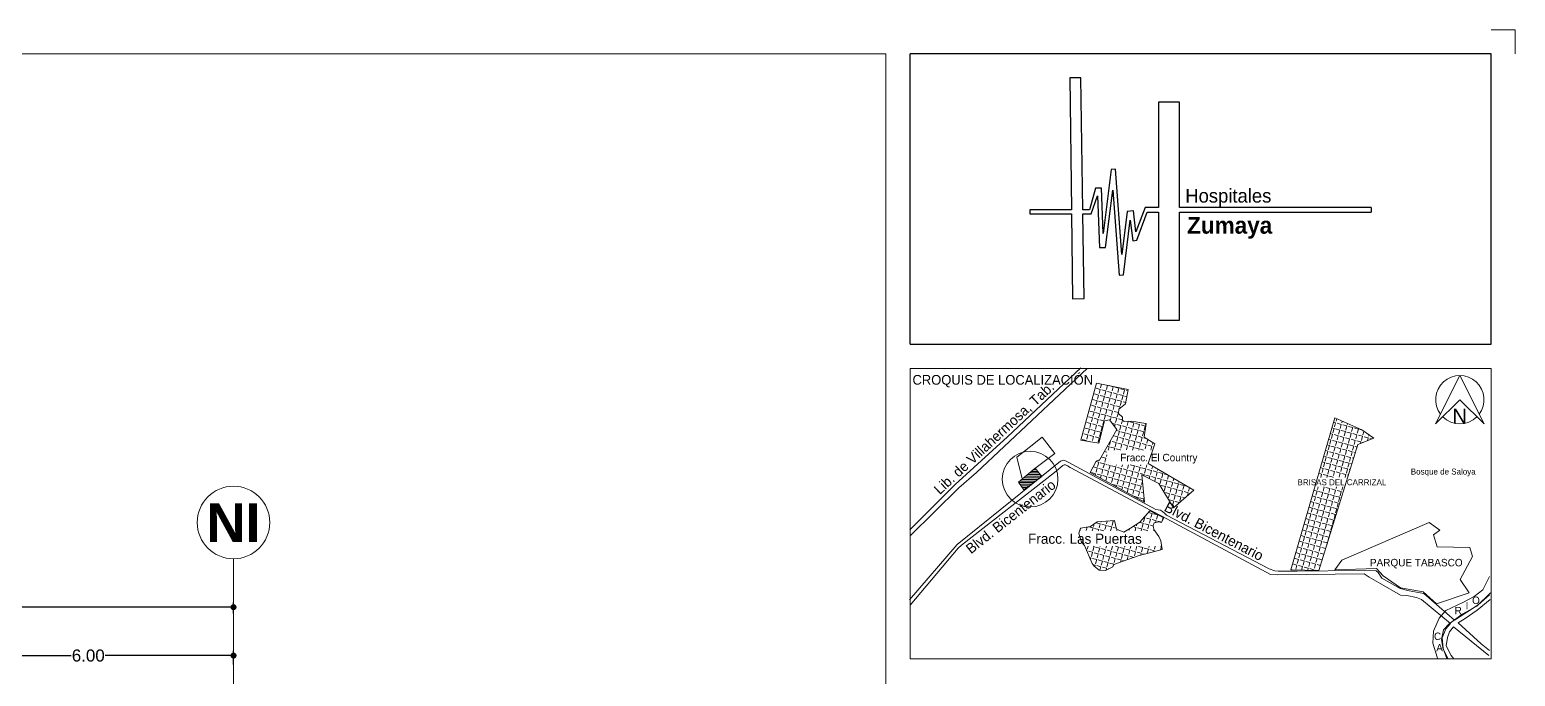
# Model space of a CAD drawing. Header units: metres. Extents: x -22 to 564, y 0 to 143.
# Drawn here: x 333.4 to 364.08, y 56.12 to 69.48 of the extents above; entities that cross this region are included whole.
import ezdxf
from ezdxf.enums import TextEntityAlignment as Align

# ---------------------------------------------------------------- set-up
doc = ezdxf.new("R2010")
doc.units = ezdxf.units.M
doc.linetypes.add('EJES630', pattern=[6.3, 5.5, -0.4, 0, -0.4])
for name, color, linetype in [('COTAS EJES', 8, 'Continuous'), ('EJES BOLAS', 11, 'Continuous'), ('EJES TEXTOS', 3, 'Continuous')]:
    doc.layers.add(name, color=color, linetype=linetype)
for name, color, linetype, lineweight in [('EJES', 11, 'EJES630', 0), ('XREF PIE 1.100$0$G-ANNO-TTLB', 7, 'Continuous', 9), ('XREF PIE 1.100$0$G-IMPT', 7, 'Continuous', 9)]:
    doc.layers.add(name, color=color, linetype=linetype, lineweight=lineweight)
doc.styles.add('COTAS', font='arial.ttf')
doc.styles.add('EJES', font='arialbd.ttf', dxfattribs={"height": 0.8})
doc.styles.add('XREF PIE 1.100$0$Arial', font='arial.ttf', dxfattribs={"height": 0.003})
doc.styles.add('XREF PIE 1.100$0$Century Gothic', font='GOTHIC.TTF', dxfattribs={"height": 0.002093})
doc.styles.add('XREF PIE 1.100$0$Century Gothic_1', font='GOTHIC.TTF', dxfattribs={"height": 0.001543})
doc.styles.add('XREF PIE 1.100$0$Century Gothic_2', font='GOTHIC.TTF', dxfattribs={"height": 0.001235})
doc.styles.add('XREF PIE 1.100$0$Century Gothic_3', font='GOTHIC.TTF', dxfattribs={"height": 0.002848})
doc.styles.add('XREF PIE 1.100$0$Century Gothic_B', font='GOTHICB.TTF', dxfattribs={"height": 0.003479})
doc.styles.add('XREF PIE 1.100$0$Franklin Gothic Book', font='FRABK.TTF', dxfattribs={"height": 0.002})
doc.dimstyles.new('100 EJES', dxfattribs={"dimtxt": 0.25, "dimasz": 0.125, "dimexe": 0.1, "dimexo": 0.1, "dimgap": 0.025, "dimtad": 0, "dimtih": 1, "dimtoh": 1, "dimzin": 1, "dimdsep": 46, "dimtxsty": 'COTAS', "dimblk": 'DOT', "dimcen": 0.1, "dimclrd": 256, "dimclre": 256, "dimclrt": 7, "dimadec": 0, "dimazin": 1, "dimtfac": 1, "dimtofl": 0, "dimtmove": 2, "dimatfit": 3, "dimfxl": 1, "dimtolj": 1, "dimtzin": 1, "dimlwd": 25, "dimlwe": -1, "dimarcsym": 0})

# ---------------------------------------------------------------- blocks, each defined once
blk = doc.blocks.new('XREF PIE 1.100$0$ZUM-TB-XX-PP_PIE DE PLANO - CDL_TERRENO_dwg-1452925-PLANTA BAJA GENERAL')
at = {"layer": 'XREF PIE 1.100$0$G-IMPT'}
for p, q in [((0.03957, 0.05677), (0.03936, 0.05601)), ((0.04076, 0.05653), (0.04054, 0.05569)), ((0.04499, 0.0554), (0.04462, 0.0555)), ((0.04453, 0.053), (0.04398, 0.05315)), ((0.04476, 0.0542), (0.0443, 0.05432)), ((0.04311, 0.05123), (0.0431, 0.05121)), ((0.08813, 0.04964), (0.08798, 0.0491)), ((0.08925, 0.04914), (0.08915, 0.04878)), ((0.04751, 0.04885), (0.04749, 0.04875)), ((0.04872, 0.04865), (0.04866, 0.04843)), ((0.09038, 0.04863), (0.09033, 0.04846)), ((0.09331, 0.0473), (0.09291, 0.04741)), ((0.09372, 0.04701), (0.09354, 0.04632)), ((0.09479, 0.04629), (0.09471, 0.046)), ((0.03724, 0.04488), (0.03672, 0.04502)), ((0.04824, 0.04315), (0.04761, 0.04332)), ((0.04889, 0.0455), (0.04825, 0.04567)), ((0.04909, 0.04537), (0.04888, 0.04458)), ((0.05017, 0.0447), (0.05005, 0.04427)), ((0.05037, 0.04383), (0.05029, 0.04386)), ((0.09234, 0.04378), (0.09195, 0.04388)), ((0.09357, 0.0447), (0.09345, 0.04474)), ((0.09545, 0.04546), (0.09494, 0.04559)), ((0.03911, 0.04119), (0.03905, 0.04095)), ((0.04064, 0.04269), (0.04011, 0.04284)), ((0.04064, 0.04017), (0.04046, 0.04022)), ((0.04064, 0.04215), (0.04054, 0.0418)), ((0.04261, 0.04011), (0.04258, 0.03999)), ((0.04387, 0.04011), (0.04375, 0.03967)), ((0.04514, 0.04011), (0.04493, 0.03935)), ((0.04766, 0.04011), (0.0476, 0.03988)), ((0.04892, 0.04011), (0.04877, 0.03956)), ((0.09126, 0.04028), (0.09099, 0.04036)), ((0.09162, 0.04145), (0.09131, 0.04153)), ((0.09198, 0.04261), (0.09163, 0.04271)), ((0.02309, 0.03709), (0.02643, 0.03709)), ((0.0235, 0.03742), (0.02684, 0.03742)), ((0.0239, 0.03775), (0.02718, 0.03775)), ((0.0243, 0.03808), (0.02691, 0.03808)), ((0.0247, 0.03842), (0.02664, 0.03842)), ((0.0251, 0.03875), (0.02637, 0.03875)), ((0.0255, 0.03908), (0.0261, 0.03908)), ((0.04797, 0.03691), (0.04719, 0.03712)), ((0.05011, 0.03984), (0.04995, 0.03924)), ((0.0512, 0.0392), (0.05112, 0.03892)), ((0.05325, 0.038), (0.05253, 0.0382)), ((0.05338, 0.03793), (0.05315, 0.03711)), ((0.05447, 0.03729), (0.05433, 0.03679)), ((0.09054, 0.03795), (0.09035, 0.038)), ((0.0909, 0.03912), (0.09067, 0.03918)), ((0.02246, 0.03642), (0.02554, 0.03642)), ((0.02269, 0.03676), (0.02598, 0.03676)), ((0.0227, 0.03609), (0.02509, 0.03609)), ((0.02294, 0.03576), (0.02464, 0.03576)), ((0.02318, 0.03543), (0.0242, 0.03543)), ((0.02342, 0.03509), (0.02375, 0.03509)), ((0.04823, 0.03432), (0.04773, 0.03445)), ((0.04799, 0.03669), (0.04781, 0.03604)), ((0.0481, 0.03561), (0.04805, 0.03563)), ((0.05555, 0.03665), (0.05551, 0.03647)), ((0.05726, 0.03565), (0.05691, 0.03574)), ((0.05773, 0.03537), (0.05754, 0.03465)), ((0.05786, 0.03422), (0.05777, 0.03425)), ((0.0843, 0.03556), (0.08414, 0.03499)), ((0.08682, 0.03556), (0.08681, 0.03553)), ((0.08808, 0.03556), (0.08799, 0.03521)), ((0.08935, 0.03556), (0.08916, 0.03489)), ((0.08945, 0.03446), (0.0894, 0.03448)), ((0.05452, 0.03134), (0.05446, 0.03136)), ((0.05563, 0.0323), (0.05478, 0.03253)), ((0.05674, 0.03326), (0.05627, 0.03339)), ((0.08909, 0.0333), (0.08908, 0.0333)), ((0.03802, 0.0279), (0.03788, 0.02738)), ((0.03942, 0.02839), (0.03938, 0.02823)), ((0.04071, 0.02847), (0.04055, 0.02791)), ((0.04684, 0.02783), (0.04675, 0.02749)), ((0.05024, 0.02746), (0.04965, 0.02762)), ((0.05199, 0.02824), (0.05115, 0.02847)), ((0.05228, 0.02925), (0.05209, 0.02856)), ((0.03526, 0.02701), (0.03521, 0.02684)), ((0.03658, 0.02723), (0.03639, 0.02652)), ((0.03999, 0.02646), (0.03929, 0.02665)), ((0.04257, 0.02702), (0.04196, 0.02718)), ((0.04277, 0.02677), (0.04268, 0.02646)), ((0.04463, 0.02646), (0.04458, 0.02647)), ((0.04533, 0.02689), (0.04525, 0.02663)), ((0.05033, 0.02674), (0.05028, 0.02653)), ((0.03676, 0.02327), (0.0366, 0.02267)), ((0.03929, 0.02327), (0.03927, 0.02321)), ((0.04055, 0.02327), (0.04045, 0.02289)), ((0.04181, 0.02327), (0.04162, 0.02257)), ((0.04434, 0.02327), (0.04429, 0.02311)), ((0.0456, 0.02327), (0.04547, 0.02279)), ((0.04686, 0.02327), (0.04665, 0.02247)), ((0.04838, 0.02165), (0.04805, 0.02174)), ((0.04939, 0.02327), (0.04932, 0.023)), ((0.05065, 0.02327), (0.05049, 0.02268)), ((0.05175, 0.02452), (0.05175, 0.02452)), ((0.08548, 0.02165), (0.0847, 0.02187)), ((0.08584, 0.02282), (0.08502, 0.02304)), ((0.04103, 0.0186), (0.0409, 0.01864)), ((0.0442, 0.02026), (0.04389, 0.02035)), ((0.0462, 0.02098), (0.04538, 0.0212)), ((0.07892, 0.01839), (0.07872, 0.01845)), ((0.08476, 0.01933), (0.08406, 0.01952)), ((0.08512, 0.02049), (0.08438, 0.02069)), ((0.08399, 0.01827), (0.08374, 0.01834))]:
    blk.add_line(p, q, dxfattribs=at)
at = {"layer": 'XREF PIE 1.100$0$G-IMPT', "flags": 128}
for points in [[(-0.00007, 0.02666), (0.00932, 0.03605), (0.02014, 0.0459), (0.03529, 0.06012)], [(0.12, 0.06), (0, 0.06), (0.12, 0.06), (0.12, 0), (0, 0), (0, 0.06)], [(0.03656, 0.05997), (0.01372, 0.03852), (0.0101, 0.03532), (0.00002, 0.02545)], [(0.03904, 0.05484), (0.03927, 0.05569), (0.03842, 0.05592)], [(0.04022, 0.05452), (0.04045, 0.05537), (0.03959, 0.0556)], [(0.04139, 0.0542), (0.04162, 0.05505), (0.04077, 0.05528)], [(0.04171, 0.05537), (0.04194, 0.05623), (0.04109, 0.05646)], [(0.04289, 0.05505), (0.04312, 0.05591), (0.04226, 0.05614)], [(0.04406, 0.05473), (0.0443, 0.05559), (0.04344, 0.05582)], [(0.03808, 0.05131), (0.03831, 0.05216), (0.03746, 0.0524)], [(0.0384, 0.05249), (0.03863, 0.05334), (0.03778, 0.05357)], [(0.03872, 0.05366), (0.03895, 0.05452), (0.0381, 0.05475)], [(0.03958, 0.05217), (0.03981, 0.05302), (0.03895, 0.05325)], [(0.0399, 0.05334), (0.04013, 0.0542), (0.03927, 0.05443)], [(0.04075, 0.05185), (0.04098, 0.0527), (0.04013, 0.05293)], [(0.04107, 0.05302), (0.0413, 0.05388), (0.04045, 0.05411)], [(0.04193, 0.05153), (0.04216, 0.05238), (0.04131, 0.05261)], [(0.04225, 0.0527), (0.04248, 0.05356), (0.04163, 0.05379)], [(0.04257, 0.05388), (0.0428, 0.05473), (0.04194, 0.05496)], [(0.04323, 0.05169), (0.04334, 0.05206), (0.04248, 0.05229)], [(0.04342, 0.05238), (0.04366, 0.05324), (0.0428, 0.05347)], [(0.04374, 0.05356), (0.04398, 0.05441), (0.04312, 0.05464)], [(0.03744, 0.04896), (0.03767, 0.04981), (0.03682, 0.05005)], [(0.03776, 0.05013), (0.03799, 0.05099), (0.03714, 0.05122)], [(0.03862, 0.04864), (0.03885, 0.04949), (0.03799, 0.04973)], [(0.03894, 0.04981), (0.03917, 0.05067), (0.03831, 0.0509)], [(0.03926, 0.05099), (0.03949, 0.05184), (0.03863, 0.05208)], [(0.03979, 0.04832), (0.04003, 0.04917), (0.03917, 0.04941)], [(0.04011, 0.04949), (0.04035, 0.05035), (0.03949, 0.05058)], [(0.04043, 0.05067), (0.04066, 0.05152), (0.03981, 0.05176)], [(0.0413, 0.04921), (0.04152, 0.05003), (0.04067, 0.05026)], [(0.04161, 0.05035), (0.04184, 0.05121), (0.04099, 0.05144)], [(0.04246, 0.04885), (0.0427, 0.04971), (0.04184, 0.04994)], [(0.04278, 0.05003), (0.04302, 0.05089), (0.04216, 0.05112)], [(0.04364, 0.04854), (0.04387, 0.04939), (0.04302, 0.04962)], [(0.04481, 0.04822), (0.04505, 0.04907), (0.04495, 0.0491)], [(0.03648, 0.04543), (0.03671, 0.04629), (0.03586, 0.04652)], [(0.0368, 0.04661), (0.03703, 0.04746), (0.03618, 0.0477)], [(0.03712, 0.04778), (0.03735, 0.04864), (0.0365, 0.04887)], [(0.03766, 0.04511), (0.03789, 0.04597), (0.03704, 0.0462)], [(0.03798, 0.04629), (0.03821, 0.04714), (0.03736, 0.04738)], [(0.0383, 0.04746), (0.03853, 0.04832), (0.03767, 0.04855)], [(0.03915, 0.04597), (0.03939, 0.04682), (0.03853, 0.04706)], [(0.03947, 0.04714), (0.03971, 0.048), (0.03885, 0.04823)], [(0.04224, 0.04803), (0.04238, 0.04853), (0.04169, 0.04872)], [(0.04268, 0.04501), (0.04291, 0.04586), (0.04206, 0.0461)], [(0.043, 0.04618), (0.04323, 0.04704), (0.04262, 0.04721)], [(0.04332, 0.04736), (0.04355, 0.04821), (0.0427, 0.04845)], [(0.04417, 0.04586), (0.04441, 0.04672), (0.04355, 0.04695)], [(0.04449, 0.04704), (0.04473, 0.04789), (0.04387, 0.04813)], [(0.04535, 0.04554), (0.04558, 0.0464), (0.04473, 0.04663)], [(0.04567, 0.04672), (0.0459, 0.04757), (0.04505, 0.04781)], [(0.04599, 0.0479), (0.04622, 0.04875), (0.04537, 0.04898)], [(0.04653, 0.04522), (0.04676, 0.04608), (0.0459, 0.04631)], [(0.04685, 0.0464), (0.04708, 0.04725), (0.04622, 0.04749)], [(0.04717, 0.04758), (0.0474, 0.04843), (0.04654, 0.04866)], [(0.04802, 0.04608), (0.04825, 0.04694), (0.0474, 0.04717)], [(0.04834, 0.04726), (0.04857, 0.04811), (0.04772, 0.04834)], [(0.08702, 0.04557), (0.08725, 0.04642), (0.08679, 0.04655)], [(0.08734, 0.04674), (0.08757, 0.0476), (0.08713, 0.04772)], [(0.08766, 0.04792), (0.08789, 0.04877), (0.08747, 0.04889)], [(0.08819, 0.04525), (0.08843, 0.0461), (0.08757, 0.04634)], [(0.08851, 0.04642), (0.08875, 0.04728), (0.08789, 0.04751)], [(0.08883, 0.0476), (0.08907, 0.04845), (0.08821, 0.04869)], [(0.08969, 0.0461), (0.08992, 0.04696), (0.08907, 0.04719)], [(0.09001, 0.04728), (0.09024, 0.04813), (0.08939, 0.04837)], [(0.09087, 0.04578), (0.0911, 0.04664), (0.09024, 0.04687)], [(0.09118, 0.04696), (0.09142, 0.04782), (0.09056, 0.04805)], [(0.09204, 0.04546), (0.09227, 0.04632), (0.09142, 0.04655)], [(0.09236, 0.04664), (0.09259, 0.0475), (0.09174, 0.04773)], [(0.09322, 0.04515), (0.09345, 0.046), (0.09259, 0.04623)], [(0.02315, 0.03722), (0.02202, 0.04171), (0.02463, 0.04371), (0.02731, 0.0458), (0.02993, 0.04245), (0.02579, 0.03935)], [(0.03637, 0.04502), (0.03639, 0.04511), (0.03554, 0.04534)], [(0.03883, 0.04479), (0.03907, 0.04565), (0.03821, 0.04588)], [(0.04091, 0.04315), (0.0411, 0.04383), (0.04074, 0.04393)], [(0.04118, 0.04415), (0.04142, 0.04501), (0.04136, 0.04502)], [(0.04217, 0.04315), (0.04227, 0.04351), (0.04142, 0.04375)], [(0.04236, 0.04383), (0.04259, 0.04469), (0.04174, 0.04492)], [(0.04344, 0.04315), (0.04345, 0.04319), (0.04259, 0.04343)], [(0.04353, 0.04351), (0.04377, 0.04437), (0.04291, 0.0446)], [(0.04385, 0.04469), (0.04409, 0.04554), (0.04323, 0.04578)], [(0.04471, 0.04319), (0.04494, 0.04405), (0.04409, 0.04428)], [(0.04503, 0.04437), (0.04526, 0.04522), (0.04441, 0.04546)], [(0.04596, 0.04315), (0.04612, 0.04373), (0.04526, 0.04396)], [(0.04621, 0.04405), (0.04644, 0.0449), (0.04558, 0.04514)], [(0.04722, 0.04315), (0.04729, 0.04341), (0.04644, 0.04364)], [(0.04738, 0.04373), (0.04761, 0.04458), (0.04676, 0.04482)], [(0.0477, 0.0449), (0.04793, 0.04576), (0.04708, 0.04599)], [(0.04856, 0.04341), (0.04879, 0.04426), (0.04793, 0.0445)], [(0.04975, 0.04315), (0.04996, 0.04394), (0.04911, 0.04418)], [(0.08606, 0.04204), (0.08629, 0.0429), (0.08577, 0.04304)], [(0.08638, 0.04322), (0.08661, 0.04407), (0.08611, 0.04421)], [(0.0867, 0.04439), (0.08693, 0.04525), (0.08645, 0.04538)], [(0.08755, 0.0429), (0.08779, 0.04375), (0.08693, 0.04399)], [(0.08787, 0.04407), (0.08811, 0.04493), (0.08725, 0.04516)], [(0.08873, 0.04258), (0.08896, 0.04343), (0.08811, 0.04367)], [(0.08905, 0.04375), (0.08928, 0.04461), (0.08843, 0.04484)], [(0.08937, 0.04493), (0.0896, 0.04578), (0.08875, 0.04602)], [(0.08991, 0.04226), (0.09014, 0.04311), (0.08928, 0.04335)], [(0.09023, 0.04343), (0.09046, 0.04429), (0.0896, 0.04452)], [(0.09055, 0.04461), (0.09078, 0.04546), (0.08992, 0.0457)], [(0.09108, 0.04194), (0.09131, 0.04279), (0.09046, 0.04303)], [(0.0914, 0.04311), (0.09163, 0.04397), (0.09078, 0.0442)], [(0.09172, 0.04429), (0.09195, 0.04514), (0.0911, 0.04538)], [(0.09304, 0.04449), (0.09313, 0.04482), (0.09227, 0.04506)], [(0.09445, 0.04506), (0.09462, 0.04568), (0.09377, 0.04591)], [(-0.00011, 0.01224), (0.00973, 0.02367), (0.01862, 0.03078), (0.0311, 0.04086), (0.03161, 0.04103), (0.03199, 0.041), (0.03265, 0.04068), (0.05074, 0.03089), (0.05171, 0.03076), (0.05215, 0.03045), (0.05262, 0.03007), (0.05294, 0.02973), (0.07419, 0.01858), (0.07535, 0.0182), (0.07606, 0.0181), (0.07726, 0.0181), (0.07998, 0.01815), (0.09271, 0.0183), (0.09485, 0.01832), (0.09626, 0.01822), (0.09666, 0.01787), (0.09747, 0.01672), (0.10119, 0.01456), (0.10305, 0.0141), (0.10612, 0.0135), (0.11242, 0.00798), (0.11732, 0.01116), (0.11965, 0.01323)], [(0.11098, 0), (0.11089, 0.00011), (0.11008, 0.00213), (0.10992, 0.00439), (0.11065, 0.00625), (0.11162, 0.0073), (0.10564, 0.0123), (0.10459, 0.0127), (0.10257, 0.01311), (0.10127, 0.01319), (0.09723, 0.01553), (0.09481, 0.0169), (0.09376, 0.01755), (0.07581, 0.01739), (0.07444, 0.01747), (0.0548, 0.02796), (0.05198, 0.0295), (0.04975, 0.03066), (0.03309, 0.03957), (0.03249, 0.03986), (0.0321, 0.04008), (0.03185, 0.04009), (0.03155, 0.03996), (0.02985, 0.0385), (0.01065, 0.02348), (0.00992, 0.0229), (0.00002, 0.01113)], [(0.03873, 0.03977), (0.03896, 0.04063), (0.03838, 0.04078)], [(0.0399, 0.03945), (0.04014, 0.04031), (0.03928, 0.04054)], [(0.04022, 0.04063), (0.04046, 0.04148), (0.0396, 0.04171)], [(0.04108, 0.03913), (0.04131, 0.03999), (0.04084, 0.04011)], [(0.04226, 0.03881), (0.04249, 0.03967), (0.04163, 0.0399)], [(0.0461, 0.03903), (0.04633, 0.03988), (0.04548, 0.04011)], [(0.08542, 0.03969), (0.08565, 0.04055), (0.08509, 0.0407)], [(0.08574, 0.04087), (0.08597, 0.04172), (0.08543, 0.04187)], [(0.0866, 0.03937), (0.08683, 0.04023), (0.08597, 0.04046)], [(0.08691, 0.04055), (0.08715, 0.0414), (0.08629, 0.04163)], [(0.08723, 0.04172), (0.08747, 0.04258), (0.08661, 0.04281)], [(0.08777, 0.03905), (0.088, 0.03991), (0.08715, 0.04014)], [(0.08809, 0.04023), (0.08832, 0.04108), (0.08747, 0.04131)], [(0.08841, 0.0414), (0.08864, 0.04226), (0.08779, 0.04249)], [(0.08927, 0.03991), (0.0895, 0.04076), (0.08864, 0.04099)], [(0.08959, 0.04108), (0.08982, 0.04194), (0.08896, 0.04217)], [(0.09044, 0.03959), (0.09067, 0.04044), (0.08982, 0.04068)], [(0.09076, 0.04076), (0.09099, 0.04162), (0.09014, 0.04185)], [(0.03823, 0.03793), (0.03832, 0.03827), (0.03747, 0.03851)], [(0.03841, 0.0386), (0.03864, 0.03945), (0.03781, 0.03968)], [(0.03933, 0.03733), (0.0395, 0.03796), (0.03864, 0.03819)], [(0.03958, 0.03828), (0.03982, 0.03913), (0.03896, 0.03936)], [(0.04044, 0.03678), (0.04067, 0.03764), (0.03982, 0.03787)], [(0.04076, 0.03796), (0.04099, 0.03881), (0.04014, 0.03904)], [(0.04162, 0.03646), (0.04185, 0.03732), (0.04099, 0.03755)], [(0.04194, 0.03764), (0.04217, 0.03849), (0.04131, 0.03872)], [(0.04279, 0.03614), (0.04302, 0.037), (0.04217, 0.03723)], [(0.04311, 0.03732), (0.04334, 0.03817), (0.04249, 0.0384)], [(0.04343, 0.03849), (0.04366, 0.03935), (0.04281, 0.03958)], [(0.04397, 0.03582), (0.0442, 0.03668), (0.04334, 0.03691)], [(0.04429, 0.037), (0.04452, 0.03785), (0.04366, 0.03808)], [(0.04461, 0.03817), (0.04484, 0.03903), (0.04398, 0.03926)], [(0.04546, 0.03668), (0.04569, 0.03753), (0.04484, 0.03776)], [(0.04578, 0.03785), (0.04601, 0.03871), (0.04516, 0.03894)], [(0.04664, 0.03636), (0.04687, 0.03721), (0.04602, 0.03744)], [(0.04696, 0.03753), (0.04719, 0.03839), (0.04634, 0.03862)], [(0.04728, 0.03871), (0.04751, 0.03956), (0.04665, 0.0398)], [(0.04829, 0.03779), (0.04837, 0.03807), (0.04751, 0.0383)], [(0.04845, 0.03839), (0.04869, 0.03924), (0.04783, 0.03948)], [(0.0494, 0.03724), (0.04954, 0.03775), (0.04869, 0.03798)], [(0.04963, 0.03807), (0.04986, 0.03892), (0.04901, 0.03916)], [(0.05052, 0.0367), (0.05072, 0.03743), (0.04986, 0.03766)], [(0.0508, 0.03775), (0.05104, 0.0386), (0.05018, 0.03884)], [(0.05166, 0.03625), (0.05189, 0.03711), (0.05104, 0.03734)], [(0.05198, 0.03743), (0.05221, 0.03828), (0.05136, 0.03852)], [(0.05283, 0.03593), (0.05307, 0.03679), (0.05221, 0.03702)], [(0.08482, 0.03748), (0.08501, 0.0382), (0.08441, 0.03836)], [(0.0851, 0.03852), (0.08533, 0.03937), (0.08475, 0.03953)], [(0.08608, 0.03748), (0.08619, 0.03788), (0.08533, 0.03811)], [(0.08628, 0.0382), (0.08651, 0.03905), (0.08565, 0.03928)], [(0.08734, 0.03748), (0.08736, 0.03756), (0.08651, 0.03779)], [(0.08745, 0.03788), (0.08768, 0.03873), (0.08683, 0.03896)], [(0.08863, 0.03756), (0.08886, 0.03841), (0.088, 0.03864)], [(0.08895, 0.03873), (0.08918, 0.03959), (0.08832, 0.03982)], [(0.08987, 0.03748), (0.09003, 0.03809), (0.08918, 0.03832)], [(0.09012, 0.03841), (0.09035, 0.03927), (0.0895, 0.0395)], [(0.04153, 0.03614), (0.04153, 0.03614), (0.04152, 0.03614)], [(0.04263, 0.03554), (0.0427, 0.03582), (0.04185, 0.03605)], [(0.04373, 0.03494), (0.04388, 0.0355), (0.04302, 0.03573)], [(0.04483, 0.03434), (0.04505, 0.03518), (0.0442, 0.03541)], [(0.04514, 0.0355), (0.04537, 0.03636), (0.04452, 0.03659)], [(0.046, 0.03401), (0.04623, 0.03486), (0.04538, 0.03509)], [(0.04632, 0.03518), (0.04655, 0.03604), (0.0457, 0.03627)], [(0.04717, 0.03369), (0.04741, 0.03454), (0.04655, 0.03477)], [(0.04749, 0.03486), (0.04773, 0.03572), (0.04687, 0.03595)], [(0.05251, 0.03476), (0.05275, 0.03561), (0.05189, 0.03584)], [(0.05337, 0.03326), (0.0536, 0.03412), (0.05275, 0.03435)], [(0.05369, 0.03444), (0.05392, 0.03529), (0.05307, 0.03553)], [(0.05401, 0.03561), (0.05424, 0.03647), (0.05339, 0.0367)], [(0.05455, 0.03294), (0.05478, 0.0338), (0.05392, 0.03403)], [(0.05487, 0.03412), (0.0551, 0.03497), (0.05424, 0.03521)], [(0.05519, 0.03529), (0.05542, 0.03615), (0.05456, 0.03638)], [(0.05604, 0.0338), (0.05627, 0.03465), (0.05542, 0.03489)], [(0.05636, 0.03497), (0.05659, 0.03583), (0.05574, 0.03606)], [(0.05729, 0.03373), (0.05745, 0.03433), (0.05659, 0.03457)], [(0.08382, 0.03381), (0.08405, 0.03467), (0.08339, 0.03485)], [(0.085, 0.03349), (0.08523, 0.03435), (0.08437, 0.03458)], [(0.08532, 0.03467), (0.08555, 0.03552), (0.08542, 0.03556)], [(0.08617, 0.03317), (0.0864, 0.03403), (0.08555, 0.03426)], [(0.08649, 0.03435), (0.08672, 0.0352), (0.08587, 0.03544)], [(0.08735, 0.03285), (0.08758, 0.03371), (0.08672, 0.03394)], [(0.08767, 0.03403), (0.0879, 0.03489), (0.08704, 0.03512)], [(0.08884, 0.03371), (0.08907, 0.03457), (0.08822, 0.0348)], [(0.04703, 0.03315), (0.04709, 0.03337), (0.04623, 0.0336)], [(0.04813, 0.03255), (0.04826, 0.03305), (0.04741, 0.03328)], [(0.05423, 0.03177), (0.05446, 0.03262), (0.0536, 0.03285)], [(0.05572, 0.03262), (0.05595, 0.03348), (0.0551, 0.03371)], [(0.08286, 0.03029), (0.08309, 0.03114), (0.08237, 0.03134)], [(0.08318, 0.03146), (0.08341, 0.03232), (0.08271, 0.03251)], [(0.0835, 0.03264), (0.08373, 0.03349), (0.08305, 0.03368)], [(0.08404, 0.02997), (0.08427, 0.03082), (0.08341, 0.03106)], [(0.08436, 0.03114), (0.08459, 0.032), (0.08373, 0.03223)], [(0.08468, 0.03232), (0.08491, 0.03317), (0.08405, 0.03341)], [(0.08521, 0.02965), (0.08544, 0.0305), (0.08459, 0.03074)], [(0.08553, 0.03082), (0.08576, 0.03168), (0.08491, 0.03191)], [(0.08585, 0.032), (0.08608, 0.03285), (0.08523, 0.03309)], [(0.08671, 0.0305), (0.08694, 0.03136), (0.08608, 0.03159)], [(0.08703, 0.03168), (0.08726, 0.03253), (0.0864, 0.03277)], [(0.08788, 0.03018), (0.08812, 0.03104), (0.08726, 0.03127)], [(0.0882, 0.03136), (0.08843, 0.03221), (0.08758, 0.03245)], [(0.08852, 0.03253), (0.08875, 0.03339), (0.0879, 0.03362)], [(0.03906, 0.02706), (0.03929, 0.02791), (0.03843, 0.02814)], [(0.04023, 0.02674), (0.04047, 0.02759), (0.03961, 0.02782)], [(0.04173, 0.02759), (0.04196, 0.02845), (0.04165, 0.02853)], [(0.04793, 0.02717), (0.04816, 0.02802), (0.04745, 0.02822)], [(0.04824, 0.02834), (0.04848, 0.0292), (0.04836, 0.02923)], [(0.0491, 0.02685), (0.04933, 0.0277), (0.04848, 0.02794)], [(0.04942, 0.02802), (0.04965, 0.02888), (0.0488, 0.02911)], [(0.04974, 0.0292), (0.04997, 0.03005), (0.04926, 0.03025)], [(0.05072, 0.02817), (0.05083, 0.02856), (0.04997, 0.02879)], [(0.05092, 0.02888), (0.05115, 0.02974), (0.05029, 0.02997)], [(0.0819, 0.02676), (0.08213, 0.02762), (0.08135, 0.02783)], [(0.08222, 0.02794), (0.08245, 0.02879), (0.08169, 0.029)], [(0.08254, 0.02911), (0.08277, 0.02997), (0.08203, 0.03017)], [(0.0834, 0.02762), (0.08363, 0.02847), (0.08277, 0.0287)], [(0.08372, 0.02879), (0.08395, 0.02965), (0.08309, 0.02988)], [(0.08457, 0.0273), (0.0848, 0.02815), (0.08395, 0.02838)], [(0.08489, 0.02847), (0.08512, 0.02933), (0.08427, 0.02956)], [(0.08575, 0.02698), (0.08598, 0.02783), (0.08513, 0.02806)], [(0.08607, 0.02815), (0.0863, 0.02901), (0.08545, 0.02924)], [(0.08639, 0.02933), (0.08662, 0.03018), (0.08576, 0.03042)], [(0.08692, 0.02666), (0.08716, 0.02751), (0.0863, 0.02775)], [(0.08724, 0.02783), (0.08748, 0.02869), (0.08662, 0.02892)], [(0.08756, 0.02901), (0.0878, 0.02986), (0.08694, 0.0301)], [(0.03511, 0.02646), (0.03512, 0.02652), (0.03507, 0.02653)], [(0.03763, 0.02646), (0.03779, 0.02706), (0.03694, 0.02729)], [(0.03889, 0.02646), (0.03897, 0.02674), (0.03812, 0.02697)], [(0.04142, 0.02646), (0.04164, 0.02727), (0.04079, 0.0275)], [(0.04647, 0.02646), (0.04666, 0.02717), (0.04605, 0.02733)], [(0.04773, 0.02646), (0.04784, 0.02685), (0.04698, 0.02708)], [(0.04899, 0.02646), (0.04901, 0.02653), (0.04816, 0.02676)], [(0.08126, 0.02441), (0.08149, 0.02527), (0.08068, 0.02549)], [(0.08158, 0.02559), (0.08181, 0.02644), (0.08101, 0.02666)], [(0.08244, 0.02409), (0.08267, 0.02495), (0.08181, 0.02518)], [(0.08276, 0.02527), (0.08299, 0.02612), (0.08213, 0.02635)], [(0.08308, 0.02644), (0.08331, 0.0273), (0.08245, 0.02753)], [(0.08361, 0.02377), (0.08385, 0.02463), (0.08299, 0.02486)], [(0.08393, 0.02495), (0.08417, 0.0258), (0.08331, 0.02603)], [(0.08425, 0.02612), (0.08448, 0.02698), (0.08363, 0.02721)], [(0.08511, 0.02463), (0.08534, 0.02548), (0.08449, 0.02571)], [(0.08543, 0.0258), (0.08566, 0.02666), (0.08481, 0.02689)], [(0.08628, 0.02431), (0.08652, 0.02516), (0.08566, 0.02539)], [(0.0866, 0.02548), (0.08684, 0.02634), (0.08598, 0.02657)], [(0.0365, 0.02229), (0.03652, 0.02235), (0.03646, 0.02237)], [(0.03746, 0.02118), (0.03769, 0.02203), (0.03684, 0.02227)], [(0.03778, 0.02236), (0.03801, 0.02321), (0.0378, 0.02327)], [(0.03863, 0.02086), (0.03887, 0.02171), (0.03801, 0.02195)], [(0.03895, 0.02204), (0.03919, 0.02289), (0.03833, 0.02312)], [(0.03981, 0.02054), (0.04004, 0.02139), (0.03919, 0.02163)], [(0.04013, 0.02172), (0.04036, 0.02257), (0.03951, 0.0228)], [(0.0413, 0.0214), (0.04154, 0.02225), (0.04068, 0.02248)], [(0.04248, 0.02108), (0.04271, 0.02193), (0.04186, 0.02216)], [(0.0428, 0.02225), (0.04303, 0.02311), (0.04244, 0.02327)], [(0.04366, 0.02076), (0.04389, 0.02161), (0.04303, 0.02184)], [(0.04397, 0.02193), (0.04421, 0.02279), (0.04335, 0.02302)], [(0.04485, 0.0205), (0.04506, 0.02129), (0.04421, 0.02152)], [(0.04515, 0.02161), (0.04538, 0.02247), (0.04453, 0.0227)], [(0.04633, 0.02129), (0.04656, 0.02215), (0.0457, 0.02238)], [(0.04763, 0.02145), (0.04773, 0.02183), (0.04688, 0.02206)], [(0.04782, 0.02215), (0.04805, 0.023), (0.0472, 0.02323)], [(0.049, 0.02183), (0.04923, 0.02268), (0.04837, 0.02291)], [(0.05036, 0.02218), (0.0504, 0.02236), (0.04955, 0.0226)], [(0.05172, 0.02255), (0.0519, 0.02322), (0.05172, 0.02327)], [(0.0803, 0.02088), (0.08053, 0.02174), (0.07968, 0.02197)], [(0.08062, 0.02206), (0.08085, 0.02291), (0.08, 0.02315)], [(0.08094, 0.02324), (0.08117, 0.02409), (0.08034, 0.02432)], [(0.08148, 0.02056), (0.08171, 0.02142), (0.08086, 0.02165)], [(0.0818, 0.02174), (0.08203, 0.02259), (0.08118, 0.02283)], [(0.08212, 0.02292), (0.08235, 0.02377), (0.0815, 0.024)], [(0.08297, 0.02142), (0.08321, 0.02227), (0.08235, 0.02251)], [(0.08329, 0.0226), (0.08353, 0.02345), (0.08267, 0.02368)], [(0.08415, 0.0211), (0.08438, 0.02195), (0.08353, 0.02219)], [(0.08447, 0.02228), (0.0847, 0.02313), (0.08385, 0.02336)], [(0.08479, 0.02345), (0.08502, 0.02431), (0.08417, 0.02454)], [(0.08612, 0.02372), (0.0862, 0.02399), (0.08534, 0.02422)], [(0.03727, 0.02047), (0.03737, 0.02086), (0.03707, 0.02094)], [(0.03831, 0.01968), (0.03855, 0.02054), (0.03769, 0.02077)], [(0.03815, 0.01908), (0.03823, 0.01936), (0.03778, 0.01948)], [(0.03921, 0.01833), (0.0394, 0.01904), (0.03855, 0.01928)], [(0.03949, 0.01936), (0.03972, 0.02022), (0.03887, 0.02045)], [(0.04047, 0.01833), (0.04058, 0.01872), (0.03972, 0.01896)], [(0.04066, 0.01904), (0.0409, 0.0199), (0.04004, 0.02013)], [(0.04098, 0.02022), (0.04122, 0.02107), (0.04036, 0.02131)], [(0.04197, 0.0192), (0.04207, 0.01958), (0.04122, 0.01981)], [(0.04216, 0.0199), (0.04239, 0.02076), (0.04154, 0.02099)], [(0.04345, 0.02), (0.04357, 0.02044), (0.04271, 0.02067)], [(0.07966, 0.01853), (0.0799, 0.01939), (0.07904, 0.01962)], [(0.07998, 0.01971), (0.08021, 0.02056), (0.07936, 0.0208)], [(0.08087, 0.01835), (0.08107, 0.01907), (0.08022, 0.0193)], [(0.08116, 0.01939), (0.08139, 0.02024), (0.08054, 0.02048)], [(0.08213, 0.01832), (0.08225, 0.01875), (0.08139, 0.01898)], [(0.08233, 0.01907), (0.08257, 0.01992), (0.08171, 0.02016)], [(0.08265, 0.02024), (0.08289, 0.0211), (0.08203, 0.02133)], [(0.08338, 0.01829), (0.08342, 0.01843), (0.08257, 0.01866)], [(0.08351, 0.01875), (0.08374, 0.0196), (0.08289, 0.01984)], [(0.08383, 0.01992), (0.08406, 0.02078), (0.08321, 0.02101)], [(0.1197, 0.017), (0.11828, 0.01425), (0.11653, 0.01292), (0.1142, 0.01167), (0.11069, 0.01), (0.10927, 0.00842), (0.1081, 0.00575), (0.10794, 0.00325), (0.10885, 0.00033), (0.10899, 0)], [(0.11116, 0), (0.11011, 0.002), (0.10977, 0.004), (0.11019, 0.006), (0.11136, 0.00725), (0.11403, 0.00925), (0.11703, 0.01092), (0.11987, 0.01367)], [(0.1198, 0.01227), (0.11712, 0.01005), (0.11465, 0.00838), (0.11318, 0.00748), (0.11793, 0.00314), (0.1197, 0.00177)], [(0.11954, 0.00072), (0.11226, 0.00662), (0.11138, 0.00557), (0.11097, 0.00444), (0.11073, 0.00274), (0.11178, 0.00072), (0.11232, 0)]]:
    blk.add_lwpolyline(points, dxfattribs=at)
for points in [[(0.11854, 0.04854), (0.11354, 0.05354), (0.10854, 0.04854), (0.11354, 0.05854)], [(0.0372, 0.03849), (0.03843, 0.04089), (0.03918, 0.04122), (0.04273, 0.04741), (0.04116, 0.04939), (0.04017, 0.04922), (0.03901, 0.0446), (0.03529, 0.04519), (0.03852, 0.05698), (0.04505, 0.05566), (0.04447, 0.05269), (0.04314, 0.05162), (0.04306, 0.05071), (0.04389, 0.04997), (0.04389, 0.04931), (0.04422, 0.04906), (0.04579, 0.04914), (0.04777, 0.04881), (0.04876, 0.04864), (0.04835, 0.04584), (0.05058, 0.04444), (0.04918, 0.04039), (0.0586, 0.03486), (0.05438, 0.03123), (0.05141, 0.03626), (0.04786, 0.038), (0.04843, 0.03238)], [(0.07862, 0.0184), (0.08774, 0.04982), (0.09329, 0.04731), (0.0958, 0.0456), (0.0925, 0.04428), (0.08443, 0.01826)], [(0.02586, 0.03938), (0.02723, 0.03768), (0.02353, 0.03493), (0.0224, 0.03651)], [(0.04955, 0.03058), (0.04748, 0.02823), (0.04552, 0.027), (0.04412, 0.02622), (0.04261, 0.02684), (0.04222, 0.02857), (0.03864, 0.02834), (0.03724, 0.02734), (0.03523, 0.027), (0.03489, 0.026), (0.0354, 0.0241), (0.03601, 0.02343), (0.03758, 0.01974), (0.03803, 0.01918), (0.03903, 0.01834), (0.04038, 0.01829), (0.04189, 0.01901), (0.04211, 0.01952), (0.04709, 0.0213), (0.05207, 0.02264), (0.05179, 0.02443), (0.0514, 0.02527), (0.05033, 0.02672), (0.05022, 0.02756), (0.05045, 0.02812), (0.0514, 0.02829), (0.05196, 0.02818), (0.0524, 0.02918)], [(0.08775, 0.01839), (0.0892, 0.02038), (0.10718, 0.02817), (0.10942, 0.02658), (0.1081, 0.02566), (0.10889, 0.02315), (0.11564, 0.02302), (0.11616, 0.02117), (0.11365, 0.01641), (0.1155, 0.01364), (0.10876, 0.0114), (0.106, 0.01389), (0.10127, 0.01471), (0.09768, 0.01715), (0.09633, 0.01865)]]:
    blk.add_lwpolyline(points, close=True, dxfattribs=at)
at = {"layer": 'XREF PIE 1.100$0$G-IMPT', "color": 1, "true_color": 0xff0000}
blk.add_circle((0.02479, 0.03715), 0.00575, dxfattribs=at)
at = {"layer": 'XREF PIE 1.100$0$G-IMPT'}
for start, end in [(323.1301, 216.8699), (225, 315)]:
    blk.add_arc((0.11354, 0.05354), 0.005, start, end, dxfattribs=at)
at = {"layer": 'XREF PIE 1.100$0$G-IMPT', "char_height": 0.0020928, "attachment_point": 2, "line_spacing_factor": 0.984502, "style": 'XREF PIE 1.100$0$Century Gothic'}
for s, insert, width, rotation in [('Lib. de Villahermosa, Tab.', (0.01663, 0.0464), 0.0422192, 42.8301), ('Blvd. Bicentenario', (0.02014, 0.03022), 0.0298419, 38.25), ('Blvd. Bicentenario', (0.06325, 0.02729), 0.0298419, 332.3168)]:
    blk.add_mtext(s, dxfattribs=dict(at, insert=insert, width=width, rotation=rotation))
at = {"layer": 'XREF PIE 1.100$0$G-IMPT'}
for s, insert, char_height, width, attachment_point, line_spacing_factor, style in [('N', (0.11199, 0.05169), 0.003, 0.0035992, 1, 0.941778, 'XREF PIE 1.100$0$Arial'), ('Fracc. El Country', (0.05139, 0.04238), 0.0015431, 0.0207464, 2, 0.984502, 'XREF PIE 1.100$0$Century Gothic_1'), ('BRISAS DEL CARRIZAL', (0.0892, 0.03712), 0.0012345, 0.0206345, 2, 0.984502, 'XREF PIE 1.100$0$Century Gothic_2'), ('Bosque de Saloya', (0.11012, 0.03933), 0.0012345, 0.0176182, 2, 0.984502, 'XREF PIE 1.100$0$Century Gothic_2'), ('Fracc. Las Puertas', (0.03612, 0.02588), 0.0020928, 0.0298157, 2, 0.984502, 'XREF PIE 1.100$0$Century Gothic'), ('PARQUE TABASCO', (0.10455, 0.02067), 0.0015431, 0.0226799, 2, 0.984502, 'XREF PIE 1.100$0$Century Gothic_1'), ('O', (0.11688, 0.01288), 0.00154, 0.0022042, 2, 0.984502, 'XREF PIE 1.100$0$Century Gothic_1'), ('R', (0.11322, 0.01075), 0.00154, 0.0015468, 2, 0.984502, 'XREF PIE 1.100$0$Century Gothic_1'), ('I', (0.11503, 0.01177), 0.00154, 0.0006187, 2, 0.984502, 'XREF PIE 1.100$0$Century Gothic_1'), ('C', (0.10895, 0.00545), 0.00154, 0.0020688, 2, 0.984502, 'XREF PIE 1.100$0$Century Gothic_1'), ('A', (0.10936, 0.0031), 0.00154, 0.0018948, 2, 0.984502, 'XREF PIE 1.100$0$Century Gothic_1')]:
    blk.add_mtext(s, dxfattribs=dict(at, insert=insert, char_height=char_height, width=width, attachment_point=attachment_point, line_spacing_factor=line_spacing_factor, style=style))
blk = doc.blocks.new('XREF PIE 1.100$0$ZUM-TB-XX-PP_PIE DE PLANO - ZUM_TB_PP_XX__PIE DE PLANO 90x60cm-1443826-PLANTA BAJA GENERAL')
at = {"layer": 'XREF PIE 1.100$0$G-ANNO-TTLB'}
for p, q in [((0.4318, 0.6), (0.4268, 0.6)), ((0.4318, 0.595), (0.4318, 0.6))]:
    blk.add_line(p, q, dxfattribs=at)
at = {"layer": 'XREF PIE 1.100$0$G-ANNO-TTLB', "lineweight": 20}
for p, q in [((0.3018, 0.595), (-0.4632, 0.595)), ((0.3018, 0.005), (0.3018, 0.595))]:
    blk.add_line(p, q, dxfattribs=at)
at = {"layer": 'XREF PIE 1.100$0$G-ANNO-TTLB', "lineweight": 30}
for p, q in [((0.4268, 0.595), (0.3068, 0.595)), ((0.3068, 0.535), (0.3068, 0.595)), ((0.4268, 0.535), (0.4268, 0.595)), ((0.34204, 0.59004), (0.33978, 0.59004)), ((0.33978, 0.59004), (0.34011, 0.56276)), ((0.34247, 0.56276), (0.34204, 0.59004)), ((0.36246, 0.58506), (0.35814, 0.58506)), ((0.35814, 0.58506), (0.35814, 0.56326)), ((0.36246, 0.56326), (0.36246, 0.58506)), ((0.34833, 0.57109), (0.34666, 0.55788)), ((0.34921, 0.57116), (0.34833, 0.57109)), ((0.35053, 0.55355), (0.34921, 0.57116)), ((0.34507, 0.56725), (0.34385, 0.56276)), ((0.34423, 0.56199), (0.34552, 0.56569)), ((0.34635, 0.56725), (0.34507, 0.56725)), ((0.34552, 0.56569), (0.34595, 0.55498)), ((0.34666, 0.55788), (0.34635, 0.56725)), ((0.34717, 0.55503), (0.34866, 0.56685)), ((0.34866, 0.56685), (0.35001, 0.54929)), ((0.34011, 0.56276), (0.33157, 0.56276)), ((0.33157, 0.56276), (0.33157, 0.56199)), ((0.33157, 0.56199), (0.34012, 0.56199)), ((0.34012, 0.56199), (0.34034, 0.54442)), ((0.34385, 0.56276), (0.34247, 0.56276)), ((0.34275, 0.54446), (0.34248, 0.56199)), ((0.34248, 0.56199), (0.34423, 0.56199)), ((0.35166, 0.56243), (0.35053, 0.55355)), ((0.35292, 0.56258), (0.35166, 0.56243)), ((0.35345, 0.55827), (0.35292, 0.56258)), ((0.35539, 0.56326), (0.35345, 0.55827)), ((0.35367, 0.55649), (0.35579, 0.56231)), ((0.35814, 0.56326), (0.35539, 0.56326)), ((0.35579, 0.56231), (0.35814, 0.56231)), ((0.35814, 0.56231), (0.35814, 0.53996)), ((0.40203, 0.56326), (0.36246, 0.56326)), ((0.36246, 0.53996), (0.36246, 0.56231)), ((0.36246, 0.56231), (0.40203, 0.56231)), ((0.40203, 0.56326), (0.40203, 0.56231)), ((0.35086, 0.54935), (0.35229, 0.56066)), ((0.35229, 0.56066), (0.35278, 0.55639)), ((0.35278, 0.55639), (0.35367, 0.55649)), ((0.34595, 0.55498), (0.34717, 0.55503)), ((0.35001, 0.54929), (0.35086, 0.54935)), ((0.34034, 0.54442), (0.34275, 0.54446)), ((0.35814, 0.53996), (0.36246, 0.53996)), ((0.3068, 0.535), (0.4268, 0.535))]:
    blk.add_line(p, q, dxfattribs=at)
blk.add_blockref('XREF PIE 1.100$0$ZUM-TB-XX-PP_PIE DE PLANO - CDL_TERRENO_dwg-1452925-PLANTA BAJA GENERAL', (0.3068, 0.47))
at = {"layer": 'XREF PIE 1.100$0$G-ANNO-TTLB', "attachment_point": 1}
for s, insert, char_height, width, style in [('Hospitales', (0.36364, 0.56712), 0.002848, 0.0241308, 'XREF PIE 1.100$0$Century Gothic_3'), ('Zumaya', (0.36402, 0.56133), 0.003479, 0.0238903, 'XREF PIE 1.100$0$Century Gothic_B'), ('CROQUIS DE LOCALIZACIÓN', (0.3073, 0.52866), 0.002, 0.0420886, 'XREF PIE 1.100$0$Franklin Gothic Book')]:
    blk.add_mtext(s, dxfattribs=dict(at, insert=insert, char_height=char_height, width=width, style=style))
blk = doc.blocks.new('_DOT')
at = {"color": 0, "linetype": 'ByBlock', "lineweight": -2}
blk.add_line((-0.5, 0), (-1, 0), dxfattribs=at)
at = {"color": 0, "linetype": 'ByBlock', "lineweight": -2, "const_width": 0.5}
blk.add_lwpolyline([(-0.25, 0, 1), (0.25, 0, 1)], format="xyb", close=True, dxfattribs=at)
blk = doc.blocks.new('*D86')
at = {"layer": 'COTAS EJES', "transparency": 16777216}
for p, q in [((331.608, 56.364), (331.608, 56.648)), ((337.609, 56.362), (337.609, 56.648))]:
    blk.add_line(p, q, dxfattribs=at)
at = {"layer": 'COTAS EJES', "lineweight": 25, "transparency": 16777216}
for p, q in [((331.733, 56.548), (334.259, 56.548)), ((337.484, 56.548), (334.959, 56.548))]:
    blk.add_line(p, q, dxfattribs=at)
at = {"layer": 'COTAS EJES', "lineweight": 25, "transparency": 16777216, "xscale": 0.125, "yscale": 0.125, "zscale": 0.125, "rotation": 180}
blk.add_blockref('_DOT', (331.608, 56.548), dxfattribs=at)
at = {"layer": 'COTAS EJES', "lineweight": 25, "transparency": 16777216, "xscale": 0.125, "yscale": 0.125, "zscale": 0.125}
blk.add_blockref('_DOT', (337.609, 56.548), dxfattribs=at)
at = {"layer": 'COTAS EJES', "color": 7, "transparency": 16777216, "insert": (334.609, 56.548), "char_height": 0.25, "attachment_point": 5, "style": 'COTAS'}
blk.add_mtext('\\A1;6.00', dxfattribs=at)
blk = doc.blocks.new('EJE')
at = {"linetype": 'Continuous', "lineweight": 5}
blk.add_circle((0, 0), 0.75, dxfattribs=at)
at = {"layer": 'EJES TEXTOS', "style": 'EJES'}
blk.add_attdef('EJE', text='', height=0.8, dxfattribs=at).set_placement((0, 0), align=Align.MIDDLE_CENTER)
blk = doc.blocks.new('*D75')
at = {"layer": 'COTAS EJES', "transparency": 16777216}
for p, q in [((284.888, 57.451), (284.888, 57.648)), ((337.609, 57.417), (337.609, 57.648))]:
    blk.add_line(p, q, dxfattribs=at)
at = {"layer": 'COTAS EJES', "lineweight": 25, "transparency": 16777216}
for p, q in [((285.013, 57.548), (310.803, 57.548)), ((337.484, 57.548), (311.694, 57.548))]:
    blk.add_line(p, q, dxfattribs=at)
at = {"layer": 'COTAS EJES', "lineweight": 25, "transparency": 16777216, "xscale": 0.125, "yscale": 0.125, "zscale": 0.125, "rotation": 180}
blk.add_blockref('_DOT', (284.888, 57.548), dxfattribs=at)
at = {"layer": 'COTAS EJES', "lineweight": 25, "transparency": 16777216, "xscale": 0.125, "yscale": 0.125, "zscale": 0.125}
blk.add_blockref('_DOT', (337.609, 57.548), dxfattribs=at)
at = {"layer": 'COTAS EJES', "color": 7, "transparency": 16777216, "insert": (311.249, 57.548), "char_height": 0.25, "attachment_point": 5, "style": 'COTAS'}
blk.add_mtext('\\A1;52.72', dxfattribs=at)

msp = doc.modelspace()

# ---------------------------------------------------------------- block references
at = {"layer": 'XREF PIE 1.100$0$G-ANNO-TTLB', "xscale": 100.0000000000004, "yscale": 100.0000000000004, "zscale": 100.0000000000004}
msp.add_blockref('XREF PIE 1.100$0$ZUM-TB-XX-PP_PIE DE PLANO - ZUM_TB_PP_XX__PIE DE PLANO 90x60cm-1443826-PLANTA BAJA GENERAL', (320.902, 9.479), dxfattribs=at)

# ---------------------------------------------------------------- next in the draw order: linework, layer by layer
at = {"layer": 'EJES'}
msp.add_line((337.608, 58.547), (337.608, 33.163), dxfattribs=at)

# ---------------------------------------------------------------- next in the draw order: block references
at = {"layer": 'EJES BOLAS'}
msp.add_blockref('EJE', (337.608, 59.297, 0), dxfattribs=at).add_auto_attribs({'EJE': 'NI'})

# ---------------------------------------------------------------- next in the draw order: dimensions: what is measured, and where the dimension line sits
at = {"layer": 'COTAS EJES'}
for base, p1, p2, picture, middle in [((337.609, 57.548, -0.001), (284.888, 57.351, 0), (337.609, 57.317, 0), '*D75', (311.249, 57.548, -0.001)), ((337.609, 56.548, 0), (331.608, 56.264, 0), (337.609, 56.262, 0), '*D86', (334.609, 56.548, 0))]:
    dim = msp.add_linear_dim(base=base, p1=p1, p2=p2, dimstyle='100 EJES', dxfattribs=at)
    dim.commit()
    dim.dimension.update_dxf_attribs({"geometry": picture, "text_midpoint": middle})

doc.saveas('drawing.dxf')
